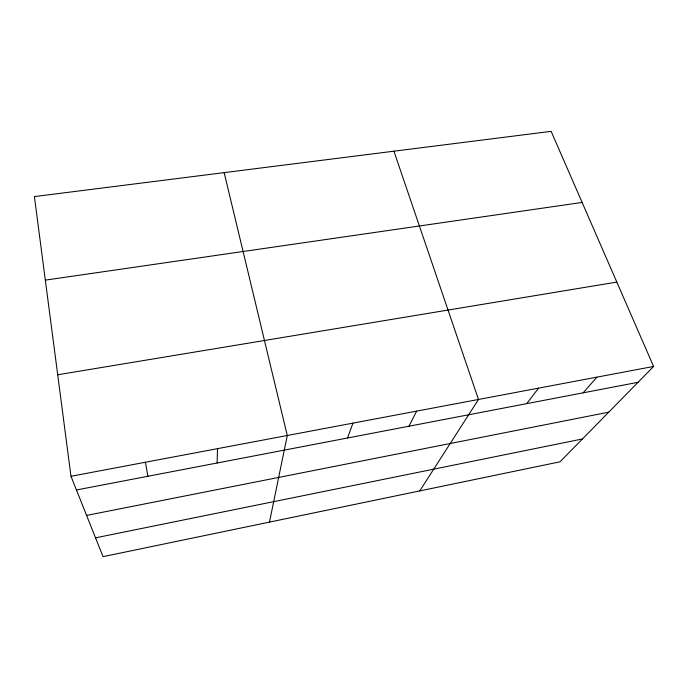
<?xml version="1.0" encoding="UTF-8"?>
<svg xmlns="http://www.w3.org/2000/svg" width="688" height="688" viewBox="0 0 688 688"><rect width="100%" height="100%" fill="white"/><g stroke="black" fill="none" stroke-linecap="round" stroke-linejoin="round"><path stroke-width="1.03" d="M217.141 462.998L217.494 448.662M269.481 522.106L287.283 435.513L224.15 172.628M347.526 437.998L352.944 423.129M408.956 426.225L416.653 411.123M419.749 490.922L478.487 399.47L393.932 151.197M526.698 403.65L538.549 388.144M583.14 392.831L596.892 377.144M653.6 366.455L560.023 461.803L103.045 556.652L70.984 476.277L34.4 196.587L551.14 131.348L653.6 366.455L70.984 476.277M95.537 537.835L582.444 438.961M86.593 515.415L608.734 412.172M76.445 489.976L638.051 382.296M57.706 374.779L616.826 282.08M45.331 280.128L582.117 202.435M145.435 462.25L147.894 476.277"/></g></svg>
